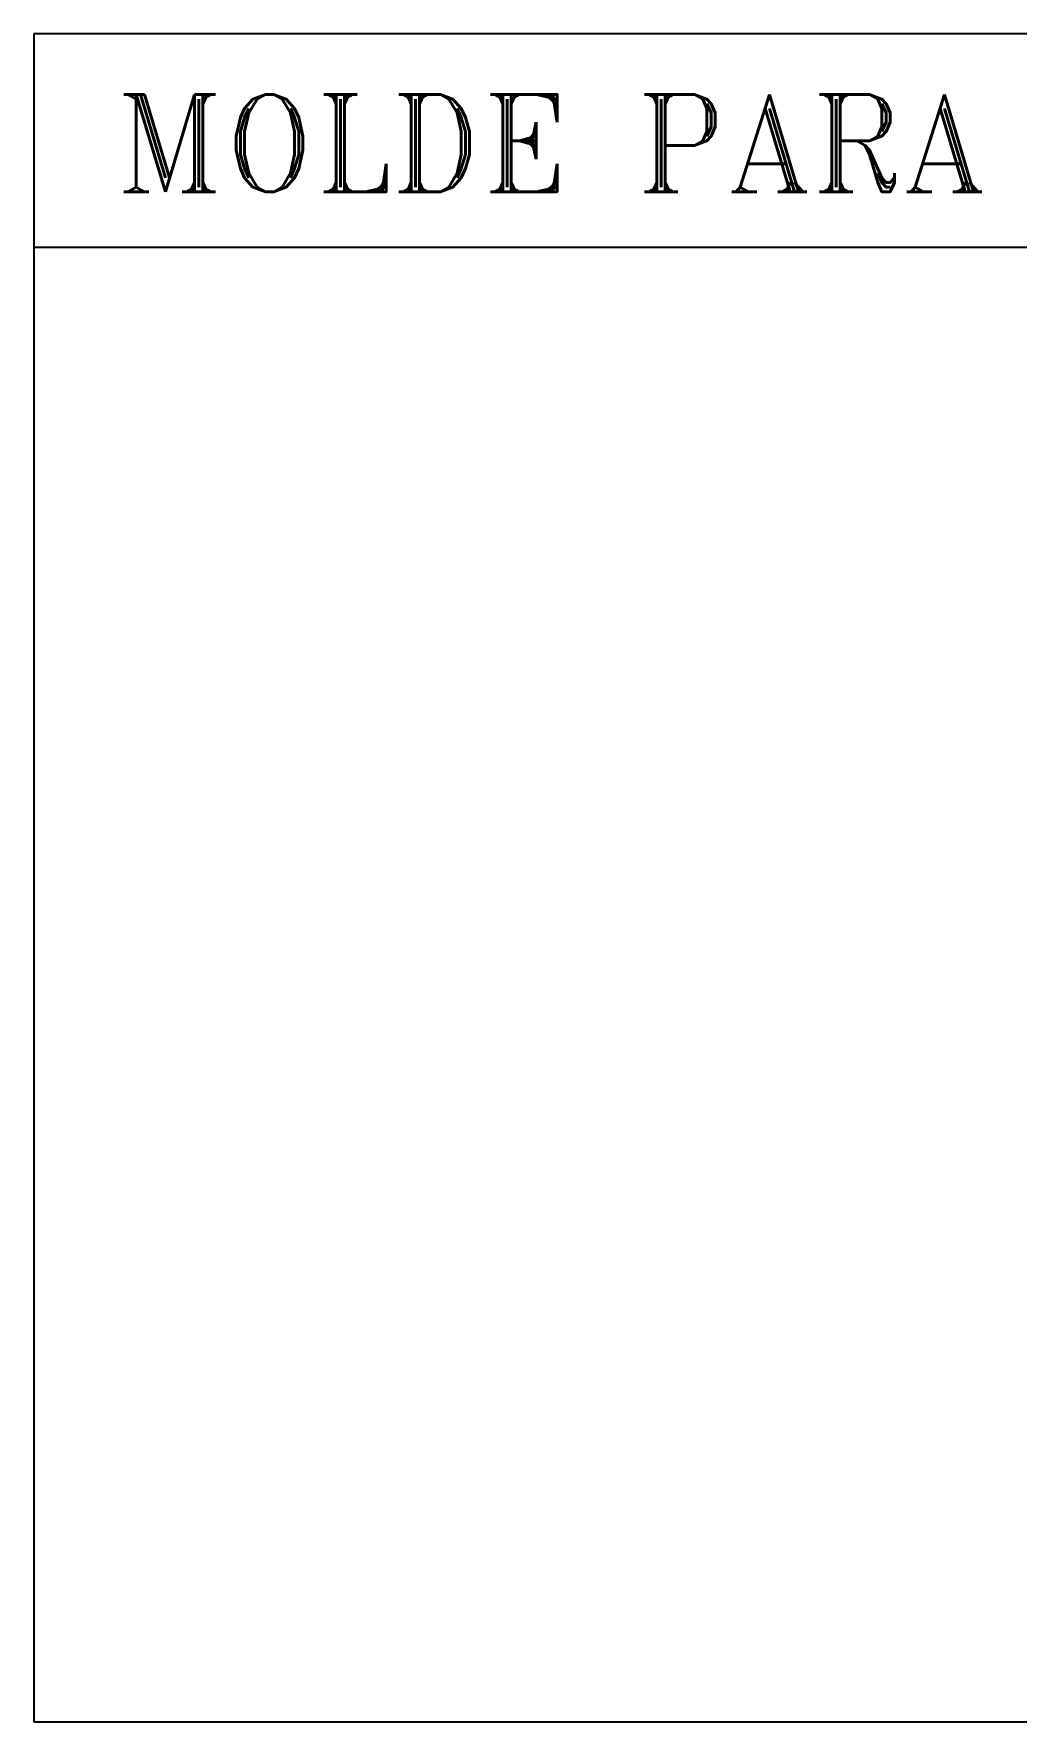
# Model space of a CAD drawing. Extents: x -1836 to 8857, y -4220 to 3051.
# Drawn here: x 7369 to 7490.3, y 2225.5 to 2433.9 of the extents above; entities that cross this region are included whole.
import ezdxf

# ---------------------------------------------------------------- set-up
doc = ezdxf.new("R2010")
doc.units = 0
doc.header["$MEASUREMENT"] = 0
doc.layers.add('25', color=2, linetype='CONTINUOUS')
doc.layers.add('30', color=3, linetype='CONTINUOUS')
doc.styles.add('ROMANTICBOLD', font='ROMANT.SHX', dxfattribs={"height": 10})

msp = doc.modelspace()

# ---------------------------------------------------------------- linework, layer by layer
at = {"layer": '25', "color": 2}
for p, q in [((8293.01, 2433.89), (7369.01, 2433.89)), ((7369.01, 2433.89), (7369.01, 2225.48)), ((8293.01, 2407.49), (7369.01, 2407.49)), ((8293.01, 2225.48), (7369.01, 2225.48))]:
    msp.add_line(p, q, dxfattribs=at)

# ---------------------------------------------------------------- texts
at = {"layer": '30', "style": 'ROMANTICBOLD'}
msp.add_text('MOLDE PARA SOLDA "CABOxCABO" (T) INSTALACAO DO CABO NA HORIZONTAL', height=12, dxfattribs=at).set_placement((7379.09, 2414.4))

doc.saveas('drawing.dxf')
